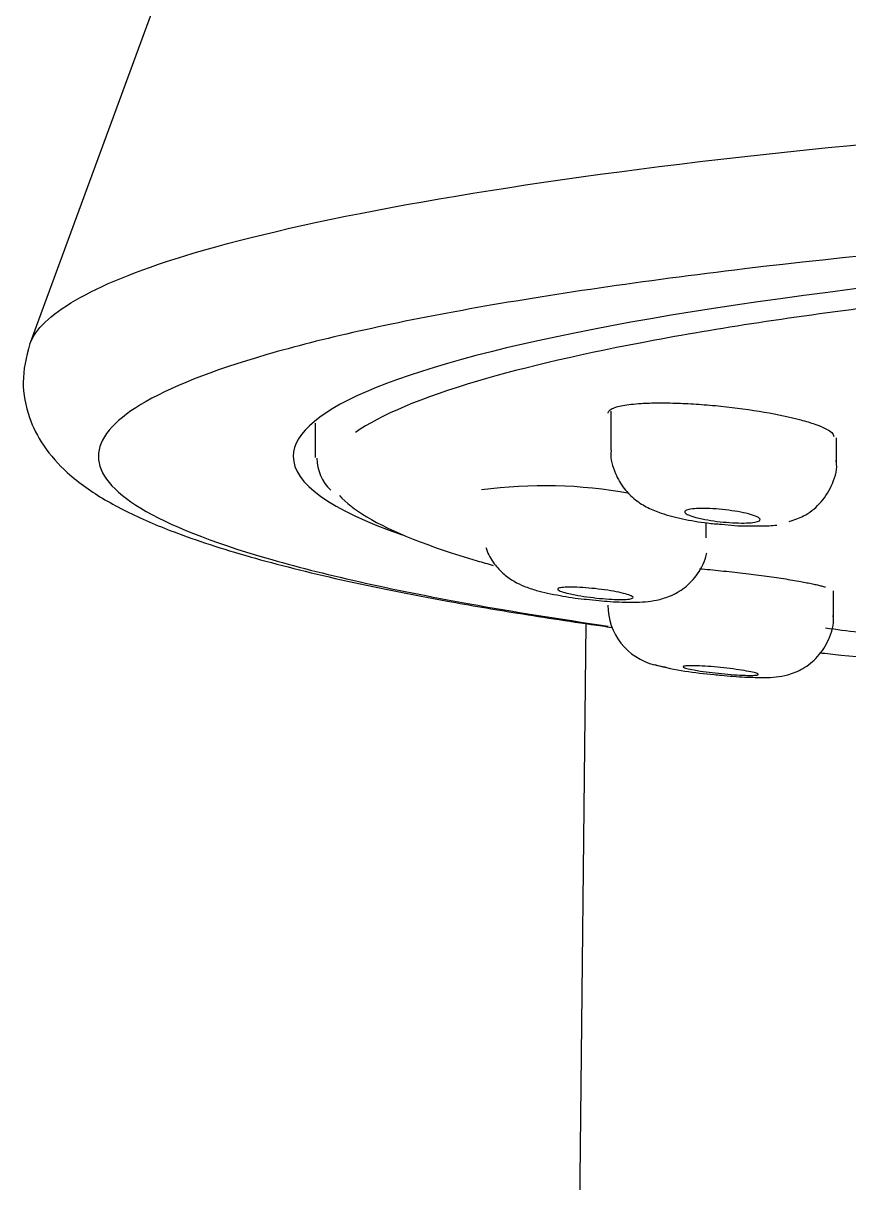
# Model space of a CAD drawing. Header units: millimetres. Extents: x 1617 to 5774, y 11446 to 13973.
# Drawn here: x 4333.96 to 4344.91, y 13807.18 to 13822.56 of the extents above; entities that cross this region are included whole.
import ezdxf

# ---------------------------------------------------------------- set-up
doc = ezdxf.new("R2010")
doc.units = ezdxf.units.MM
doc.layers.get('0').update_dxf_attribs({"color": 250})

# ---------------------------------------------------------------- blocks, each defined once
blk = doc.blocks.new('10')
at = {"linetype": 'Continuous'}
for p, q in [((4346.841, 13853.114), (4334.049, 13818.321)), ((4341.754, 13817.417), (4341.754, 13816.901)), ((4337.832, 13817.258), (4337.832, 13816.804)), ((4344.75, 13816.731), (4344.75, 13817.062)), ((4343.019, 13815.735), (4343.019, 13815.937)), ((4344.706, 13814.676), (4344.706, 13815.032)), ((4341.423, 13814.601), (4340.994, 13775.109))]:
    blk.add_line(p, q, dxfattribs=at)
for centre, radius, start, end in [((4338.439, 13816.794), 0.585, 180.131, 226.5505), ((4340.871, 13810.185), 6.243, 79.6034, 97.6568), ((4342.53, 13814.846), 0.817, 180.1142, 256.1579), ((4342.551, 13814.753), 0.73, 252.8568, 264.152), ((4343.475, 13818.58), 4.668, 256.0472, 265.6905)]:
    blk.add_arc(centre, radius, start, end, dxfattribs=at)
for start_param, end_param in [(2.814495, 6.283185), (0, 0.33496)]:
    blk.add_ellipse((4363.539, 13816.817), major_axis=(-26, 0), ratio=0.121869, start_param=start_param, end_param=end_param, dxfattribs=at)
for points, knots in [([(4334.045, 13818.311), (4334.187, 13818.688), (4334.83, 13819.086), (4337.527, 13819.916), (4339.781, 13820.342), (4345.547, 13821.044), (4349.039, 13821.319), (4356.308, 13821.669), (4360.06, 13821.746), (4363.539, 13821.746)], [0.5157567, 0.5157567, 0.5157567, 0.5157567, 0.625, 0.625, 0.75, 0.75, 0.875, 0.875, 1, 1, 1, 1]), ([(4363.539, 13820.299), (4359.96, 13820.299), (4356.315, 13820.214), (4349.476, 13819.883), (4346.22, 13819.625), (4342.178, 13819.142), (4340.944, 13818.962), (4338.82, 13818.581), (4337.921, 13818.379), (4336.452, 13817.953), (4335.888, 13817.729), (4335.144, 13817.279), (4334.954, 13817.05), (4334.954, 13816.584), (4335.144, 13816.355), (4335.888, 13815.904), (4336.452, 13815.681), (4337.921, 13815.255), (4338.82, 13815.053), (4340.448, 13814.76), (4341.064, 13814.662), (4341.72, 13814.567)], [0, 0, 0, 0, 0.1204748, 0.1204748, 0.2469832, 0.2469832, 0.3102374, 0.3102374, 0.3734916, 0.3734916, 0.4367458, 0.4367458, 0.5, 0.5, 0.5632542, 0.5632542, 0.6265084, 0.6265084, 0.6897626, 0.6897626, 0.7235051, 0.7235051, 0.7235051, 0.7235051]), ([(4363.539, 13819.735), (4361.853, 13819.735), (4360.197, 13819.713), (4356.939, 13819.632), (4355.322, 13819.572), (4352.231, 13819.417), (4350.762, 13819.324), (4347.981, 13819.103), (4346.661, 13818.974), (4344.309, 13818.687), (4343.261, 13818.529), (4341.411, 13818.185), (4340.62, 13818.002), (4339.242, 13817.595), (4338.694, 13817.367), (4338.365, 13817.133)], [0, 0, 0, 0, 0.0625, 0.0625, 0.125, 0.125, 0.1875, 0.1875, 0.25, 0.25, 0.3125, 0.3125, 0.375, 0.375, 0.447637, 0.447637, 0.447637, 0.447637]), ([(4334.045, 13818.312), (4333.994, 13818.126), (4333.922, 13817.833), (4334.01, 13817.348), (4334.221, 13816.934), (4334.511, 13816.615), (4334.778, 13816.407), (4335.037, 13816.24), (4335.319, 13816.089), (4335.624, 13815.947), (4336.138, 13815.74), (4336.922, 13815.486), (4338.14, 13815.179), (4339.364, 13814.932), (4340.543, 13814.731), (4341.292, 13814.617), (4341.723, 13814.556), (4341.766, 13814.55)], [0, 0, 0, 0, 0.0339396, 0.0637727, 0.0892416, 0.11934, 0.1413676, 0.1625172, 0.1838613, 0.2054061, 0.227136, 0.2853853, 0.3427348, 0.3994535, 0.4334087, 0.4711581, 0.4753057, 0.4753057, 0.4753057, 0.4753057]), ([(4341.828, 13817.472), (4341.855, 13817.479), (4341.91, 13817.493), (4342.021, 13817.509), (4342.174, 13817.522), (4342.378, 13817.528), (4342.638, 13817.525), (4342.921, 13817.51), (4343.311, 13817.475), (4343.804, 13817.41), (4344.218, 13817.32), (4344.468, 13817.245), (4344.608, 13817.188), (4344.694, 13817.132), (4344.712, 13817.098), (4344.712, 13817.082), (4344.712, 13817.082)], [0, 0, 0, 0, 0.0414157, 0.0828756, 0.1251163, 0.1881441, 0.2502765, 0.3123126, 0.3753301, 0.4999702, 0.6246095, 0.6876472, 0.7496649, 0.811827, 0.8748433, 0.8750578, 0.8750578, 0.8750578, 0.8750578]), ([(4341.716, 13817.389), (4341.716, 13817.396), (4341.719, 13817.408), (4341.732, 13817.427), (4341.755, 13817.443), (4341.786, 13817.459), (4341.814, 13817.468), (4341.828, 13817.472)], [0.7504899, 0.7504899, 0.7504899, 0.7504899, 0.8009738, 0.8511117, 0.9007827, 0.9503052, 1, 1, 1, 1]), ([(4341.759, 13816.901), (4341.757, 13816.89), (4341.741, 13816.791), (4341.801, 13816.599), (4341.919, 13816.389), (4342.075, 13816.236), (4342.249, 13816.129), (4342.449, 13816.051), (4342.695, 13815.987), (4342.987, 13815.936), (4343.154, 13815.922), (4343.222, 13815.917)], [0, 0, 0, 0, 0.014728, 0.151495, 0.265412, 0.368594, 0.471172, 0.581171, 0.745316, 0.911707, 1, 1, 1, 1]), ([(4344.122, 13815.954), (4344.192, 13815.977), (4344.324, 13816.022), (4344.537, 13816.182), (4344.691, 13816.418), (4344.762, 13816.636), (4344.746, 13816.744), (4344.743, 13816.761)], [0, 0, 0, 0, 0.196825, 0.436711, 0.692293, 0.958944, 1, 1, 1, 1]), ([(4338.152, 13816.298), (4338.236, 13816.203), (4338.358, 13816.109), (4338.845, 13815.817), (4339.341, 13815.62), (4340.05, 13815.412), (4340.12, 13815.392), (4340.192, 13815.372)], [0.53311089, 0.53311089, 0.53311089, 0.53311089, 0.5625, 0.5625, 0.625, 0.625, 0.63172071, 0.63172071, 0.63172071, 0.63172071]), ([(4342.882, 13816.007), (4342.842, 13816.018), (4342.808, 13816.029), (4342.784, 13816.04), (4342.76, 13816.051), (4342.744, 13816.062), (4342.737, 13816.071), (4342.731, 13816.081), (4342.734, 13816.09), (4342.747, 13816.098), (4342.76, 13816.106), (4342.782, 13816.112), (4342.811, 13816.117), (4342.841, 13816.122), (4342.879, 13816.125), (4342.922, 13816.126), (4342.966, 13816.127), (4343.016, 13816.127), (4343.068, 13816.125), (4343.121, 13816.122), (4343.177, 13816.118), (4343.233, 13816.112), (4343.289, 13816.107), (4343.346, 13816.099), (4343.399, 13816.091), (4343.452, 13816.083), (4343.503, 13816.073), (4343.547, 13816.063), (4343.591, 13816.052), (4343.629, 13816.041), (4343.659, 13816.03), (4343.689, 13816.019), (4343.71, 13816.008), (4343.723, 13815.998), (4343.735, 13815.988), (4343.737, 13815.978), (4343.731, 13815.97), (4343.724, 13815.961), (4343.708, 13815.954), (4343.683, 13815.948), (4343.658, 13815.942), (4343.625, 13815.938), (4343.585, 13815.936), (4343.546, 13815.933), (4343.499, 13815.933), (4343.449, 13815.934), (4343.398, 13815.935), (4343.343, 13815.938), (4343.288, 13815.943), (4343.232, 13815.947), (4343.175, 13815.954), (4343.12, 13815.961), (4343.066, 13815.969), (4343.012, 13815.978), (4342.965, 13815.988), (4342.935, 13815.994), (4342.907, 13816.001), (4342.882, 13816.007)], [0, 0, 0, 0, 0.053839, 0.053839, 0.053839, 0.107694, 0.107694, 0.107694, 0.161312, 0.161312, 0.161312, 0.214644, 0.214644, 0.214644, 0.267856, 0.267856, 0.267856, 0.321162, 0.321162, 0.321162, 0.374736, 0.374736, 0.374736, 0.428635, 0.428635, 0.428635, 0.482778, 0.482778, 0.482778, 0.536972, 0.536972, 0.536972, 0.591002, 0.591002, 0.591002, 0.644724, 0.644724, 0.644724, 0.698133, 0.698133, 0.698133, 0.751359, 0.751359, 0.751359, 0.804614, 0.804614, 0.804614, 0.858091, 0.858091, 0.858091, 0.911891, 0.911891, 0.911891, 0.965974, 0.965974, 0.965974, 1, 1, 1, 1]), ([(4343.222, 13815.917), (4343.285, 13815.91), (4343.461, 13815.891), (4343.715, 13815.898), (4343.889, 13815.897), (4343.955, 13815.906)], [0, 0, 0, 0, 0.1714088, 0.5505705, 0.7942597, 0.7942597, 0.7942597, 0.7942597]), ([(4340.094, 13815.611), (4340.096, 13815.602), (4340.122, 13815.527), (4340.196, 13815.395), (4340.329, 13815.253), (4340.469, 13815.156), (4340.616, 13815.087), (4340.798, 13815.027), (4341.054, 13814.974), (4341.304, 13814.933), (4341.416, 13814.923), (4341.427, 13814.922)], [0.1327285, 0.1327285, 0.1327285, 0.1327285, 0.1462247, 0.2555474, 0.3518117, 0.4385281, 0.5222621, 0.6365029, 0.8216392, 0.985281, 1, 1, 1, 1]), ([(4341.427, 13814.922), (4341.544, 13814.91), (4341.755, 13814.888), (4342.079, 13814.879), (4342.304, 13814.893), (4342.543, 13814.958), (4342.744, 13815.071), (4342.922, 13815.26), (4343.007, 13815.435), (4343.025, 13815.53), (4343.026, 13815.535)], [0, 0, 0, 0, 0.1427416, 0.299721, 0.4731491, 0.5628809, 0.6701074, 0.7829169, 0.9104395, 0.9170311, 0.9170311, 0.9170311, 0.9170311]), ([(4342.929, 13815.328), (4343.023, 13815.32), (4343.217, 13815.301), (4343.507, 13815.269), (4343.79, 13815.234), (4344.051, 13815.196), (4344.234, 13815.165), (4344.355, 13815.142), (4344.429, 13815.127), (4344.495, 13815.113), (4344.553, 13815.099), (4344.584, 13815.09), (4344.6, 13815.086)], [0.5641053, 0.5641053, 0.5641053, 0.5641053, 0.6246115, 0.68765, 0.7496657, 0.8118233, 0.8748321, 0.9003279, 0.9254357, 0.9503105, 0.9751117, 1, 1, 1, 1]), ([(4341.197, 13814.997), (4341.157, 13815.006), (4341.124, 13815.015), (4341.099, 13815.024), (4341.075, 13815.033), (4341.059, 13815.041), (4341.052, 13815.049), (4341.046, 13815.056), (4341.049, 13815.063), (4341.061, 13815.068), (4341.073, 13815.074), (4341.094, 13815.078), (4341.124, 13815.08), (4341.153, 13815.083), (4341.191, 13815.084), (4341.234, 13815.083), (4341.277, 13815.083), (4341.327, 13815.081), (4341.38, 13815.077), (4341.432, 13815.074), (4341.489, 13815.069), (4341.545, 13815.063), (4341.601, 13815.057), (4341.659, 13815.049), (4341.712, 13815.041), (4341.765, 13815.033), (4341.816, 13815.024), (4341.86, 13815.015), (4341.904, 13815.006), (4341.942, 13814.996), (4341.972, 13814.987), (4342.002, 13814.978), (4342.024, 13814.969), (4342.036, 13814.961), (4342.049, 13814.953), (4342.052, 13814.946), (4342.045, 13814.94), (4342.039, 13814.934), (4342.023, 13814.929), (4341.999, 13814.925), (4341.975, 13814.922), (4341.942, 13814.92), (4341.902, 13814.919), (4341.863, 13814.919), (4341.816, 13814.92), (4341.766, 13814.922), (4341.716, 13814.925), (4341.66, 13814.929), (4341.605, 13814.934), (4341.549, 13814.94), (4341.491, 13814.947), (4341.437, 13814.954), (4341.382, 13814.962), (4341.328, 13814.97), (4341.281, 13814.979), (4341.25, 13814.985), (4341.222, 13814.991), (4341.197, 13814.997)], [0, 0, 0, 0, 0.053475, 0.053475, 0.053475, 0.106963, 0.106963, 0.106963, 0.160265, 0.160265, 0.160265, 0.21348, 0.21348, 0.21348, 0.266822, 0.266822, 0.266822, 0.320448, 0.320448, 0.320448, 0.374394, 0.374394, 0.374394, 0.428557, 0.428557, 0.428557, 0.482736, 0.482736, 0.482736, 0.536722, 0.536722, 0.536722, 0.590391, 0.590391, 0.590391, 0.643761, 0.643761, 0.643761, 0.69698, 0.69698, 0.69698, 0.750262, 0.750262, 0.750262, 0.803788, 0.803788, 0.803788, 0.857639, 0.857639, 0.857639, 0.911752, 0.911752, 0.911752, 0.96595, 0.96595, 0.96595, 1, 1, 1, 1]), ([(4343.124, 13813.925), (4343.159, 13813.921), (4343.291, 13813.906), (4343.544, 13813.889), (4343.767, 13813.883), (4343.934, 13813.888), (4344.11, 13813.917), (4344.314, 13813.998), (4344.514, 13814.158), (4344.656, 13814.391), (4344.72, 13814.597), (4344.704, 13814.696), (4344.702, 13814.705)], [0, 0, 0, 0, 0.042768, 0.190096, 0.337753, 0.433674, 0.517961, 0.618776, 0.733117, 0.857439, 0.988478, 1, 1, 1, 1]), ([(4344.603, 13814.543), (4344.889, 13814.504), (4345.183, 13814.467), (4345.792, 13814.392), (4346.108, 13814.356), (4346.431, 13814.32)], [0.73400988, 0.73400988, 0.73400988, 0.73400988, 0.75, 0.75, 0.76638625, 0.76638625, 0.76638625, 0.76638625]), ([(4344.521, 13814.213), (4344.616, 13814.203), (4345.251, 13814.136), (4345.91, 13814.072), (4346.484, 13814.021)], [0.5582219, 0.5582219, 0.5582219, 0.5582219, 0.56629483, 0.61167354, 0.61167354, 0.61167354, 0.61167354]), ([(4342.859, 13813.985), (4342.819, 13813.992), (4342.786, 13813.999), (4342.761, 13814.005), (4342.737, 13814.012), (4342.721, 13814.018), (4342.714, 13814.023), (4342.708, 13814.028), (4342.711, 13814.032), (4342.723, 13814.035), (4342.735, 13814.038), (4342.756, 13814.04), (4342.785, 13814.041), (4342.815, 13814.042), (4342.853, 13814.042), (4342.896, 13814.04), (4342.94, 13814.038), (4342.99, 13814.035), (4343.043, 13814.032), (4343.096, 13814.028), (4343.153, 13814.023), (4343.209, 13814.017), (4343.265, 13814.011), (4343.322, 13814.005), (4343.376, 13813.998), (4343.429, 13813.991), (4343.479, 13813.983), (4343.523, 13813.976), (4343.567, 13813.969), (4343.605, 13813.962), (4343.635, 13813.955), (4343.665, 13813.948), (4343.686, 13813.942), (4343.699, 13813.936), (4343.711, 13813.931), (4343.714, 13813.926), (4343.708, 13813.922), (4343.702, 13813.918), (4343.686, 13813.915), (4343.662, 13813.914), (4343.637, 13813.912), (4343.604, 13813.912), (4343.565, 13813.913), (4343.525, 13813.914), (4343.478, 13813.916), (4343.428, 13813.919), (4343.377, 13813.922), (4343.322, 13813.927), (4343.266, 13813.932), (4343.21, 13813.937), (4343.152, 13813.943), (4343.097, 13813.95), (4343.042, 13813.957), (4342.989, 13813.964), (4342.941, 13813.971), (4342.912, 13813.976), (4342.884, 13813.98), (4342.859, 13813.985)], [0, 0, 0, 0, 0.053246, 0.053246, 0.053246, 0.106495, 0.106495, 0.106495, 0.159715, 0.159715, 0.159715, 0.213097, 0.213097, 0.213097, 0.266782, 0.266782, 0.266782, 0.320778, 0.320778, 0.320778, 0.374962, 0.374962, 0.374962, 0.429123, 0.429123, 0.429123, 0.483058, 0.483058, 0.483058, 0.536668, 0.536668, 0.536668, 0.589995, 0.589995, 0.589995, 0.643208, 0.643208, 0.643208, 0.696519, 0.696519, 0.696519, 0.750101, 0.750101, 0.750101, 0.804007, 0.804007, 0.804007, 0.858153, 0.858153, 0.858153, 0.912344, 0.912344, 0.912344, 0.966367, 0.966367, 0.966367, 1, 1, 1, 1])]:
    blk.add_open_spline(points, degree=3, knots=knots, dxfattribs=at)

msp = doc.modelspace()

# ---------------------------------------------------------------- block references
msp.add_blockref('10', (0, 0))

doc.saveas('drawing.dxf')
